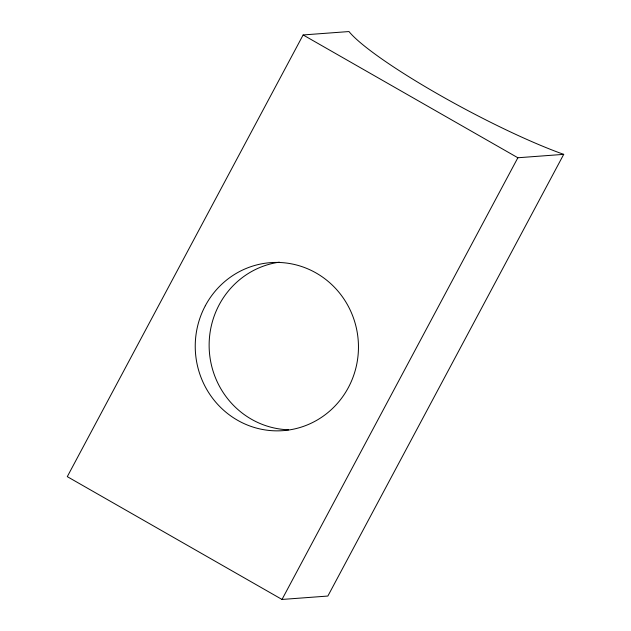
<?xml version="1.0" encoding="UTF-8"?>
<svg xmlns="http://www.w3.org/2000/svg" width="631" height="631" viewBox="0 0 631 631"><rect width="100%" height="100%" fill="white"/><g stroke="black" fill="none" stroke-linecap="round" stroke-linejoin="round"><path stroke-width="0.95" d="M303.132 34.95L67.288 476.642L282.018 599.45L327.868 596.05L563.712 154.358A146.006 19.813 28.1 0 1 348.982 31.55L303.132 34.95L517.862 157.758L563.712 154.358M282.018 599.45L517.862 157.758M288.604 429.79A84.231 81.596 85.8 0 1 209.263 350.008A84.231 81.596 85.8 0 1 279.359 262.165M205.327 305.735A84.231 81.596 85.8 0 0 278.571 430.847A84.231 81.596 85.8 0 0 346.656 303.345A84.231 81.596 85.8 0 0 205.327 305.735"/></g></svg>
